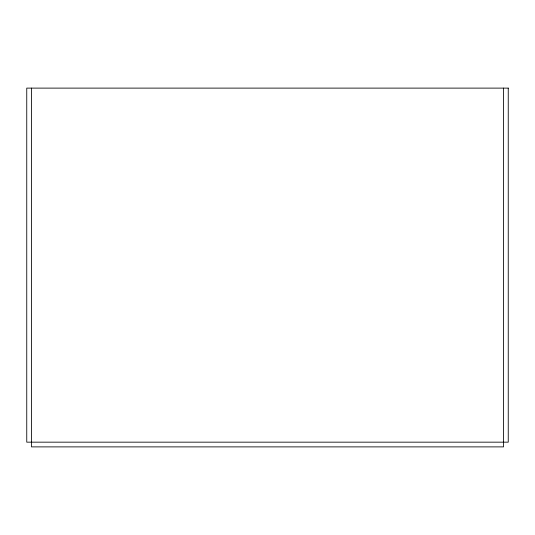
<?xml version="1.0" encoding="UTF-8"?>
<svg xmlns="http://www.w3.org/2000/svg" width="535" height="535" viewBox="0 0 535 535"><rect width="100%" height="100%" fill="white"/><g stroke="black" fill="none" stroke-linecap="round" stroke-linejoin="round"><path stroke-width="0.8" d="M503.529 88.114L503.529 446.885L31.471 446.885L31.471 88.114M508.25 88.114L26.75 88.114L26.75 442.164L508.25 442.164L508.25 88.114"/></g></svg>
